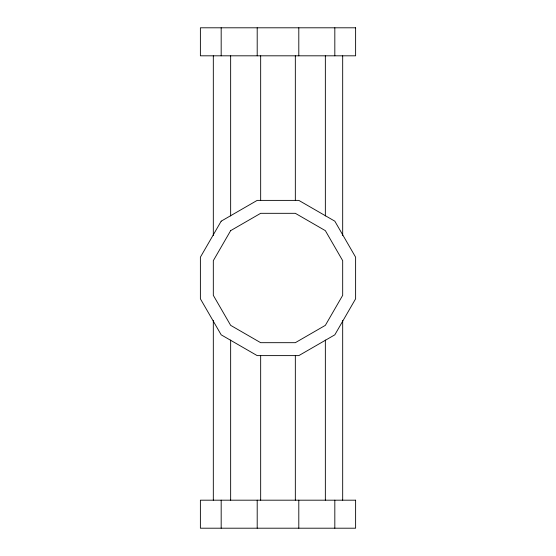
<?xml version="1.0" encoding="UTF-8"?>
<svg xmlns="http://www.w3.org/2000/svg" width="556" height="556" viewBox="0 0 556 556"><rect width="100%" height="100%" fill="white"/><g stroke="black" fill="none" stroke-linecap="round" stroke-linejoin="round"><path stroke-width="0.83" d="M342.684 55.815L342.684 235.494M342.684 320.506L342.684 500.185M334.823 27.8L334.823 55.815M334.823 500.185L334.823 528.2M325.35 55.815L325.35 215.936M325.35 340.063L325.35 500.185M298.801 27.8L298.801 55.815M298.801 500.185L298.801 528.2M295.333 55.815L295.333 200.334M295.333 355.666L295.333 500.185M260.667 55.815L260.667 200.334M260.667 355.666L260.667 500.185M257.199 27.8L257.199 55.815M257.199 500.185L257.199 528.2M230.65 55.815L230.65 215.936M230.65 340.063L230.65 500.185M221.177 27.8L221.177 55.815M221.177 500.185L221.177 528.2M213.316 55.815L213.316 235.494M213.316 320.506L213.316 500.185M221.177 221.177L200.382 257.199L200.382 298.801L221.177 334.823L257.199 355.618L298.801 355.618L334.823 334.823L355.618 298.801L355.618 257.199L334.823 221.177L298.801 200.382L257.199 200.382L221.177 221.177M230.65 230.65L213.316 260.667L213.316 295.333L230.65 325.35L260.667 342.684L295.333 342.684L325.35 325.35L342.684 295.333L342.684 260.667L325.35 230.65L295.333 213.316L260.667 213.316L230.65 230.65M355.618 27.8L200.382 27.8L200.382 55.815L355.618 55.815L355.618 27.8M355.618 500.185L200.382 500.185L200.382 528.2L355.618 528.2L355.618 500.185"/></g></svg>
